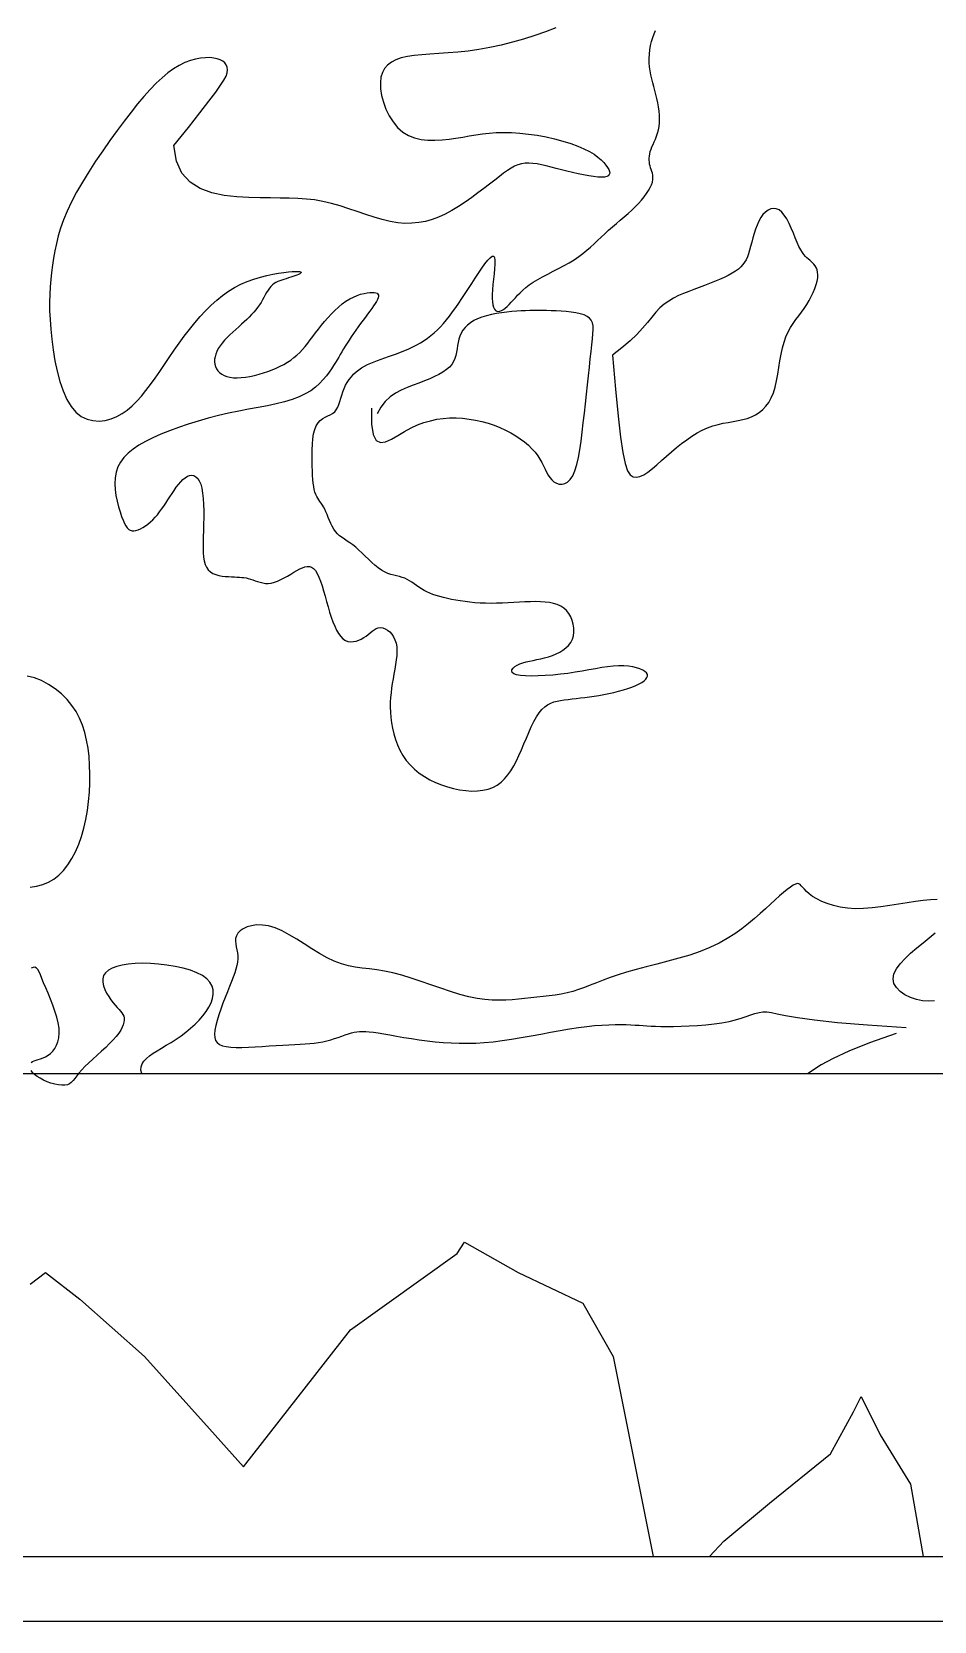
# Model space of a CAD drawing. Extents: x 560 to 725, y 213 to 408.
# Drawn here: x 668.24 to 694.33, y 213.12 to 259.09 of the extents above; entities that cross this region are included whole.
import ezdxf

# ---------------------------------------------------------------- set-up
doc = ezdxf.new("R2010")
doc.units = 0
doc.header["$LTSCALE"] = 10
doc.header["$MEASUREMENT"] = 0
for name, color, linetype in [('3', 3, 'CONTINUOUS'), ('4', 4, 'CONTINUOUS'), ('7', 7, 'CONTINUOUS')]:
    doc.layers.add(name, color=color, linetype=linetype)

msp = doc.modelspace()

# ---------------------------------------------------------------- linework, layer by layer
at = {"layer": '3'}
for points in [[(672.351, 255.802), (672.766, 256.326), (673.1, 256.749), (673.36, 257.084), (673.557, 257.344), (673.7, 257.543), (673.796, 257.693), (673.855, 257.809), (673.886, 257.904), (673.897, 257.989), (673.889, 258.065), (673.864, 258.132), (673.822, 258.191), (673.763, 258.241), (673.69, 258.281), (673.602, 258.312), (673.5, 258.333), (673.385, 258.344), (673.258, 258.343), (673.121, 258.33), (672.976, 258.302), (672.824, 258.259), (672.666, 258.199), (672.504, 258.12), (672.34, 258.022), (672.174, 257.903), (672.007, 257.763), (671.836, 257.603), (671.662, 257.423), (671.484, 257.223), (671.3, 257.004), (671.11, 256.766), (670.912, 256.51), (670.708, 256.236), (670.499, 255.948), (670.29, 255.651), (670.086, 255.349), (669.889, 255.045), (669.704, 254.745), (669.536, 254.452), (669.388, 254.171), (669.262, 253.906), (669.159, 253.654), (669.074, 253.415), (669.005, 253.186), (668.95, 252.966), (668.906, 252.752), (668.87, 252.543), (668.84, 252.337), (668.814, 252.132), (668.791, 251.925), (668.773, 251.714), (668.761, 251.495), (668.755, 251.267), (668.757, 251.025), (668.767, 250.768), (668.786, 250.492), (668.816, 250.198), (668.856, 249.89), (668.908, 249.578), (668.973, 249.271), (669.051, 248.976), (669.144, 248.702), (669.252, 248.457), (669.377, 248.251), (669.518, 248.088), (669.672, 247.969), (669.837, 247.888), (670.009, 247.844), (670.184, 247.833), (670.36, 247.851), (670.532, 247.895), (670.697, 247.961), (670.854, 248.047), (671.002, 248.15), (671.143, 248.271), (671.279, 248.406), (671.411, 248.556), (671.541, 248.718), (671.672, 248.892), (671.803, 249.077), (671.938, 249.27), (672.075, 249.47), (672.215, 249.674), (672.358, 249.88), (672.503, 250.085), (672.65, 250.288), (672.8, 250.485), (672.952, 250.675), (673.106, 250.855), (673.263, 251.024), (673.422, 251.182), (673.586, 251.329), (673.753, 251.464), (673.924, 251.586), (674.101, 251.695), (674.283, 251.79), (674.471, 251.872), (674.661, 251.941), (674.85, 251.997), (675.035, 252.044), (675.212, 252.08), (675.376, 252.108), (675.526, 252.129), (675.658, 252.144), (675.768, 252.154), (675.856, 252.159), (675.925, 252.159), (675.976, 252.156), (676.008, 252.15), (676.025, 252.14), (676.025, 252.127), (676.012, 252.112), (675.986, 252.095), (675.948, 252.076), (675.901, 252.056), (675.847, 252.036), (675.787, 252.014), (675.724, 251.993), (675.658, 251.972), (675.593, 251.951), (675.53, 251.931), (675.469, 251.911), (675.41, 251.89), (675.353, 251.867), (675.299, 251.84), (675.247, 251.808), (675.199, 251.77), (675.153, 251.726), (675.11, 251.674), (675.069, 251.615), (675.03, 251.551), (674.991, 251.482), (674.951, 251.41), (674.91, 251.337), (674.867, 251.263), (674.82, 251.19), (674.77, 251.118), (674.716, 251.048), (674.657, 250.979), (674.595, 250.911), (674.528, 250.842), (674.458, 250.773), (674.383, 250.703), (674.305, 250.632), (674.223, 250.558), (674.138, 250.483), (674.053, 250.407), (673.969, 250.329), (673.889, 250.25), (673.813, 250.17), (673.743, 250.09), (673.682, 250.01), (673.631, 249.929), (673.59, 249.849), (673.558, 249.771), (673.537, 249.693), (673.526, 249.618), (673.525, 249.545), (673.534, 249.475), (673.553, 249.409), (673.583, 249.347), (673.622, 249.289), (673.671, 249.237), (673.73, 249.192), (673.8, 249.153), (673.879, 249.122), (673.969, 249.1), (674.069, 249.087), (674.178, 249.084), (674.296, 249.09), (674.42, 249.104), (674.548, 249.126), (674.679, 249.154), (674.81, 249.188), (674.94, 249.227), (675.067, 249.27), (675.189, 249.315), (675.307, 249.364), (675.419, 249.417), (675.526, 249.473), (675.628, 249.534), (675.725, 249.598), (675.818, 249.668), (675.905, 249.742), (675.987, 249.82), (676.065, 249.904), (676.141, 249.992), (676.216, 250.085), (676.291, 250.181), (676.367, 250.282), (676.445, 250.385), (676.527, 250.492), (676.614, 250.602), (676.706, 250.713), (676.801, 250.823), (676.9, 250.931), (677.002, 251.034), (677.107, 251.13), (677.214, 251.219), (677.322, 251.297), (677.431, 251.363), (677.539, 251.419), (677.645, 251.463), (677.747, 251.498), (677.844, 251.524), (677.933, 251.541), (678.014, 251.551), (678.084, 251.554), (678.142, 251.551), (678.189, 251.542), (678.224, 251.527), (678.248, 251.505), (678.26, 251.476), (678.262, 251.441), (678.253, 251.399), (678.234, 251.35), (678.205, 251.295), (678.167, 251.232), (678.122, 251.164), (678.069, 251.09), (678.011, 251.011), (677.949, 250.928), (677.883, 250.841), (677.816, 250.75), (677.747, 250.656), (677.678, 250.56), (677.609, 250.463), (677.542, 250.366), (677.477, 250.27), (677.414, 250.177), (677.355, 250.086), (677.3, 249.999), (677.25, 249.917), (677.203, 249.838), (677.159, 249.761), (677.114, 249.684), (677.067, 249.605), (677.018, 249.524), (676.964, 249.437), (676.903, 249.345), (676.834, 249.245), (676.756, 249.139), (676.665, 249.03), (676.561, 248.921), (676.441, 248.814), (676.304, 248.711), (676.147, 248.616), (675.969, 248.529), (675.769, 248.455), (675.548, 248.389), (675.308, 248.331), (675.054, 248.277), (674.786, 248.226), (674.508, 248.173), (674.221, 248.118), (673.929, 248.058), (673.634, 247.989), (673.339, 247.914), (673.047, 247.832), (672.762, 247.744), (672.485, 247.651), (672.22, 247.554), (671.97, 247.453), (671.739, 247.35), (671.528, 247.244), (671.339, 247.135), (671.171, 247.022), (671.026, 246.903), (670.904, 246.778), (670.804, 246.645), (670.728, 246.504), (670.676, 246.352), (670.647, 246.19), (670.639, 246.021), (670.649, 245.849), (670.672, 245.678), (670.706, 245.511), (670.747, 245.352), (670.792, 245.206), (670.837, 245.076), (670.88, 244.965), (670.921, 244.873), (670.961, 244.799), (671.002, 244.742), (671.044, 244.7), (671.089, 244.673), (671.138, 244.659), (671.191, 244.657), (671.251, 244.667), (671.315, 244.686), (671.383, 244.716), (671.453, 244.754), (671.525, 244.8), (671.597, 244.853), (671.669, 244.913), (671.739, 244.979), (671.806, 245.05), (671.87, 245.125), (671.933, 245.205), (671.994, 245.287), (672.054, 245.373), (672.113, 245.462), (672.173, 245.552), (672.233, 245.644), (672.294, 245.737), (672.355, 245.828), (672.418, 245.917), (672.481, 245.999), (672.545, 246.075), (672.609, 246.14), (672.673, 246.194), (672.737, 246.234), (672.802, 246.258), (672.865, 246.265), (672.926, 246.254), (672.983, 246.223), (673.036, 246.173), (673.083, 246.101), (673.124, 246.008), (673.156, 245.891), (673.18, 245.751), (673.196, 245.591), (673.206, 245.417), (673.21, 245.233), (673.21, 245.042), (673.207, 244.852), (673.203, 244.664), (673.199, 244.486), (673.196, 244.319), (673.195, 244.166), (673.199, 244.026), (673.208, 243.9), (673.226, 243.787), (673.252, 243.688), (673.289, 243.602), (673.339, 243.531), (673.402, 243.473), (673.476, 243.428), (673.559, 243.394), (673.649, 243.369), (673.742, 243.351), (673.835, 243.34), (673.927, 243.332), (674.015, 243.327), (674.096, 243.324), (674.172, 243.32), (674.242, 243.316), (674.309, 243.311), (674.373, 243.304), (674.436, 243.294), (674.499, 243.281), (674.563, 243.263), (674.628, 243.241), (674.696, 243.216), (674.766, 243.191), (674.839, 243.168), (674.915, 243.149), (674.994, 243.138), (675.077, 243.135), (675.164, 243.145), (675.254, 243.168), (675.347, 243.202), (675.443, 243.245), (675.538, 243.295), (675.633, 243.349), (675.727, 243.404), (675.818, 243.459), (675.905, 243.51), (675.987, 243.554), (676.064, 243.591), (676.137, 243.617), (676.205, 243.63), (676.27, 243.628), (676.33, 243.609), (676.387, 243.57), (676.441, 243.51), (676.492, 243.426), (676.541, 243.321), (676.587, 243.2), (676.632, 243.064), (676.676, 242.919), (676.719, 242.767), (676.763, 242.613), (676.806, 242.458), (676.851, 242.308), (676.898, 242.163), (676.946, 242.027), (676.997, 241.901), (677.051, 241.786), (677.108, 241.686), (677.17, 241.602), (677.236, 241.536), (677.307, 241.489), (677.381, 241.461), (677.458, 241.449), (677.536, 241.452), (677.615, 241.467), (677.692, 241.492), (677.766, 241.527), (677.837, 241.568), (677.903, 241.614), (677.965, 241.663), (678.025, 241.712), (678.083, 241.757), (678.14, 241.797), (678.198, 241.829), (678.258, 241.85), (678.32, 241.858), (678.386, 241.85), (678.454, 241.827), (678.521, 241.789), (678.586, 241.737), (678.645, 241.672), (678.698, 241.595), (678.74, 241.507), (678.771, 241.407), (678.789, 241.298), (678.794, 241.18), (678.789, 241.055), (678.777, 240.925), (678.758, 240.79), (678.735, 240.653), (678.71, 240.515), (678.685, 240.378), (678.662, 240.242), (678.642, 240.107), (678.625, 239.972), (678.612, 239.836), (678.605, 239.698), (678.603, 239.557), (678.607, 239.412), (678.618, 239.262), (678.637, 239.107), (678.665, 238.948), (678.702, 238.786), (678.75, 238.625), (678.81, 238.465), (678.881, 238.31), (678.966, 238.16), (679.064, 238.018), (679.177, 237.886), (679.304, 237.764), (679.442, 237.652), (679.591, 237.551), (679.748, 237.46), (679.912, 237.379), (680.082, 237.31), (680.256, 237.251), (680.432, 237.203), (680.609, 237.166), (680.784, 237.143), (680.956, 237.132), (681.122, 237.136), (681.281, 237.154), (681.43, 237.188), (681.568, 237.238), (681.693, 237.304), (681.806, 237.387), (681.909, 237.485), (682.003, 237.596), (682.09, 237.72), (682.171, 237.856), (682.248, 238.003), (682.322, 238.159), (682.394, 238.323), (682.466, 238.492), (682.537, 238.662), (682.609, 238.829), (682.681, 238.989), (682.755, 239.139), (682.829, 239.275), (682.906, 239.392), (682.985, 239.488), (683.067, 239.566), (683.152, 239.626), (683.241, 239.673), (683.333, 239.707), (683.429, 239.733), (683.529, 239.753), (683.634, 239.768), (683.743, 239.782), (683.857, 239.796), (683.976, 239.809), (684.1, 239.823), (684.227, 239.839), (684.359, 239.856), (684.494, 239.875), (684.634, 239.898), (684.777, 239.924), (684.921, 239.954), (685.064, 239.986), (685.205, 240.021), (685.341, 240.059), (685.47, 240.099), (685.59, 240.14), (685.699, 240.184), (685.794, 240.228), (685.876, 240.273), (685.942, 240.319), (685.991, 240.365), (686.024, 240.411), (686.039, 240.457), (686.035, 240.503), (686.011, 240.547), (685.967, 240.59), (685.903, 240.631), (685.822, 240.667), (685.725, 240.699), (685.613, 240.725), (685.488, 240.744), (685.352, 240.754), (685.205, 240.755), (685.05, 240.745), (684.887, 240.726), (684.715, 240.7), (684.535, 240.669), (684.347, 240.635), (684.151, 240.599), (683.948, 240.565), (683.738, 240.534), (683.52, 240.507), (683.302, 240.486), (683.086, 240.47), (682.88, 240.461), (682.689, 240.458), (682.517, 240.463), (682.371, 240.475), (682.257, 240.495), (682.177, 240.523), (682.13, 240.558), (682.113, 240.598), (682.122, 240.641), (682.153, 240.685), (682.204, 240.729), (682.27, 240.77), (682.348, 240.807), (682.434, 240.838), (682.529, 240.865), (682.629, 240.888), (682.734, 240.91), (682.843, 240.932), (682.954, 240.956), (683.066, 240.983), (683.179, 241.014), (683.29, 241.051), (683.398, 241.095), (683.501, 241.146), (683.596, 241.204), (683.683, 241.27), (683.758, 241.344), (683.82, 241.428), (683.867, 241.52), (683.898, 241.622), (683.912, 241.73), (683.911, 241.842), (683.895, 241.955), (683.865, 242.065), (683.822, 242.17), (683.766, 242.266), (683.699, 242.351), (683.62, 242.422), (683.531, 242.479), (683.432, 242.524), (683.323, 242.559), (683.206, 242.583), (683.079, 242.599), (682.945, 242.608), (682.802, 242.61), (682.653, 242.608), (682.497, 242.602), (682.337, 242.594), (682.174, 242.584), (682.009, 242.575), (681.843, 242.567), (681.679, 242.561), (681.516, 242.559), (681.357, 242.561), (681.202, 242.568), (681.052, 242.578), (680.906, 242.593), (680.764, 242.61), (680.628, 242.63), (680.498, 242.652), (680.373, 242.675), (680.254, 242.7), (680.141, 242.727), (680.034, 242.755), (679.933, 242.786), (679.837, 242.819), (679.746, 242.854), (679.661, 242.893), (679.581, 242.935), (679.505, 242.98), (679.433, 243.028), (679.364, 243.077), (679.297, 243.125), (679.23, 243.171), (679.162, 243.214), (679.094, 243.253), (679.022, 243.285), (678.947, 243.311), (678.869, 243.333), (678.788, 243.352), (678.704, 243.373), (678.617, 243.397), (678.529, 243.428), (678.438, 243.467), (678.347, 243.519), (678.254, 243.584), (678.16, 243.661), (678.066, 243.745), (677.972, 243.835), (677.878, 243.927), (677.786, 244.017), (677.695, 244.103), (677.606, 244.181), (677.52, 244.249), (677.436, 244.308), (677.356, 244.362), (677.28, 244.413), (677.208, 244.463), (677.14, 244.515), (677.078, 244.571), (677.022, 244.635), (676.971, 244.708), (676.925, 244.788), (676.884, 244.872), (676.846, 244.959), (676.811, 245.047), (676.777, 245.131), (676.743, 245.211), (676.71, 245.284), (676.675, 245.348), (676.64, 245.404), (676.605, 245.455), (676.57, 245.503), (676.537, 245.55), (676.505, 245.6), (676.476, 245.653), (676.45, 245.712), (676.427, 245.78), (676.408, 245.856), (676.392, 245.942), (676.379, 246.038), (676.368, 246.144), (676.359, 246.262), (676.352, 246.39), (676.346, 246.53), (676.342, 246.681), (676.341, 246.84), (676.343, 247.002), (676.351, 247.162), (676.366, 247.317), (676.388, 247.461), (676.42, 247.589), (676.463, 247.698), (676.517, 247.784), (676.581, 247.85), (676.651, 247.902), (676.724, 247.943), (676.799, 247.979), (676.87, 248.014), (676.937, 248.053), (676.996, 248.1), (677.044, 248.16), (677.084, 248.231), (677.117, 248.311), (677.147, 248.399), (677.174, 248.491), (677.202, 248.586), (677.233, 248.681), (677.268, 248.775), (677.311, 248.866), (677.36, 248.952), (677.416, 249.035), (677.478, 249.112), (677.545, 249.185), (677.617, 249.253), (677.694, 249.315), (677.775, 249.372), (677.86, 249.423), (677.948, 249.468), (678.04, 249.51), (678.136, 249.549), (678.235, 249.586), (678.338, 249.622), (678.444, 249.659), (678.554, 249.696), (678.668, 249.737), (678.784, 249.779), (678.902, 249.825), (679.02, 249.873), (679.138, 249.925), (679.254, 249.979), (679.367, 250.037), (679.477, 250.099), (679.582, 250.164), (679.682, 250.233), (679.779, 250.307), (679.873, 250.386), (679.964, 250.47), (680.054, 250.56), (680.142, 250.657), (680.23, 250.761), (680.318, 250.871), (680.406, 250.989), (680.495, 251.113), (680.584, 251.242), (680.675, 251.378), (680.767, 251.518), (680.861, 251.663), (680.958, 251.812), (681.056, 251.963), (681.154, 252.113), (681.249, 252.253), (681.339, 252.378), (681.421, 252.482), (681.493, 252.558), (681.551, 252.601), (681.594, 252.603), (681.62, 252.562), (681.63, 252.482), (681.629, 252.372), (681.618, 252.238), (681.603, 252.09), (681.585, 251.934), (681.568, 251.778), (681.555, 251.63), (681.549, 251.497), (681.55, 251.38), (681.557, 251.278), (681.571, 251.192), (681.591, 251.122), (681.617, 251.068), (681.649, 251.03), (681.685, 251.007), (681.726, 251), (681.772, 251.008), (681.821, 251.028), (681.873, 251.059), (681.928, 251.1), (681.985, 251.15), (682.042, 251.206), (682.101, 251.267), (682.16, 251.332), (682.22, 251.4), (682.285, 251.471), (682.356, 251.544), (682.434, 251.619), (682.523, 251.696), (682.623, 251.773), (682.737, 251.851), (682.866, 251.929), (683.008, 252.007), (683.158, 252.086), (683.314, 252.165), (683.471, 252.246), (683.627, 252.329), (683.777, 252.413), (683.919, 252.5), (684.05, 252.588), (684.171, 252.679), (684.283, 252.772), (684.39, 252.866), (684.494, 252.962), (684.595, 253.058), (684.698, 253.155), (684.803, 253.252), (684.912, 253.35), (685.025, 253.447), (685.139, 253.544), (685.254, 253.642), (685.368, 253.739), (685.479, 253.836), (685.585, 253.934), (685.686, 254.031), (685.78, 254.128), (685.865, 254.225), (685.943, 254.32), (686.011, 254.412), (686.069, 254.502), (686.117, 254.588), (686.154, 254.669), (686.18, 254.745), (686.193, 254.815), (686.197, 254.88), (686.192, 254.941), (686.181, 254.998), (686.166, 255.053), (686.149, 255.106), (686.131, 255.159), (686.115, 255.212), (686.102, 255.266), (686.093, 255.322), (686.089, 255.379), (686.089, 255.438), (686.094, 255.498), (686.104, 255.561), (686.119, 255.625), (686.141, 255.692), (686.168, 255.762), (686.199, 255.834), (686.233, 255.91), (686.267, 255.989), (686.301, 256.073), (686.331, 256.161), (686.356, 256.255), (686.375, 256.354), (686.385, 256.459), (686.388, 256.569), (686.383, 256.683), (686.373, 256.8), (686.357, 256.919), (686.336, 257.039), (686.311, 257.158), (686.284, 257.276), (686.253, 257.391), (686.222, 257.505), (686.191, 257.618), (686.162, 257.731), (686.136, 257.845), (686.114, 257.96), (686.098, 258.077), (686.089, 258.197), (686.088, 258.32), (686.095, 258.445), (686.11, 258.57), (686.131, 258.693), (686.158, 258.813), (686.191, 258.927), (686.229, 259.034), (686.271, 259.131)], [(683.39, 259.203), (683.091, 259.091), (682.779, 258.983), (682.458, 258.882), (682.133, 258.789), (681.806, 258.707), (681.481, 258.635), (681.163, 258.577), (680.855, 258.534), (680.558, 258.502), (680.275, 258.479), (680.005, 258.461), (679.751, 258.445), (679.515, 258.428), (679.297, 258.406), (679.1, 258.375), (678.923, 258.334), (678.769, 258.28), (678.636, 258.212), (678.526, 258.129), (678.439, 258.03), (678.375, 257.913), (678.334, 257.777), (678.317, 257.621), (678.324, 257.444), (678.354, 257.253), (678.406, 257.055), (678.479, 256.856), (678.573, 256.663), (678.685, 256.484), (678.816, 256.324), (678.965, 256.192), (679.129, 256.092), (679.307, 256.023), (679.496, 255.979), (679.693, 255.958), (679.895, 255.955), (680.099, 255.967), (680.303, 255.989), (680.502, 256.017), (680.697, 256.048), (680.888, 256.08), (681.078, 256.111), (681.27, 256.138), (681.466, 256.161), (681.669, 256.176), (681.882, 256.183), (682.108, 256.179), (682.347, 256.162), (682.597, 256.135), (682.851, 256.097), (683.106, 256.049), (683.355, 255.993), (683.595, 255.93), (683.819, 255.862), (684.023, 255.788), (684.203, 255.71), (684.359, 255.63), (684.493, 255.549), (684.606, 255.468), (684.701, 255.388), (684.778, 255.31), (684.839, 255.237), (684.886, 255.168), (684.92, 255.106), (684.94, 255.05), (684.946, 255.001), (684.935, 254.961), (684.907, 254.928), (684.862, 254.905), (684.796, 254.89), (684.711, 254.885), (684.605, 254.89), (684.48, 254.904), (684.342, 254.925), (684.192, 254.952), (684.034, 254.985), (683.873, 255.021), (683.71, 255.06), (683.551, 255.101), (683.397, 255.141), (683.25, 255.179), (683.109, 255.215), (682.974, 255.246), (682.846, 255.27), (682.724, 255.286), (682.608, 255.293), (682.499, 255.289), (682.395, 255.273), (682.295, 255.244), (682.196, 255.202), (682.096, 255.148), (681.991, 255.081), (681.879, 255.001), (681.757, 254.909), (681.622, 254.804), (681.473, 254.687), (681.311, 254.561), (681.139, 254.43), (680.958, 254.297), (680.77, 254.166), (680.579, 254.04), (680.385, 253.924), (680.192, 253.82), (680.001, 253.733), (679.811, 253.662), (679.62, 253.608), (679.427, 253.571), (679.23, 253.552), (679.028, 253.551), (678.818, 253.569), (678.601, 253.605), (678.373, 253.659), (678.138, 253.728), (677.896, 253.806), (677.65, 253.889), (677.401, 253.974), (677.151, 254.054), (676.903, 254.126), (676.658, 254.184), (676.417, 254.227), (676.177, 254.254), (675.933, 254.271), (675.682, 254.279), (675.419, 254.283), (675.139, 254.286), (674.839, 254.29), (674.514, 254.299), (674.163, 254.318), (673.801, 254.358), (673.444, 254.434), (673.11, 254.557), (672.817, 254.743), (672.581, 255.003), (672.42, 255.352), (672.351, 255.802)], [(685.024, 249.742), (685.11, 248.758), (685.187, 247.976), (685.258, 247.371), (685.327, 246.921), (685.395, 246.604), (685.465, 246.396), (685.541, 246.275), (685.624, 246.218), (685.718, 246.205), (685.821, 246.227), (685.933, 246.28), (686.053, 246.359), (686.18, 246.457), (686.312, 246.569), (686.448, 246.691), (686.589, 246.818), (686.731, 246.943), (686.877, 247.065), (687.023, 247.183), (687.172, 247.294), (687.322, 247.397), (687.473, 247.49), (687.624, 247.572), (687.776, 247.64), (687.927, 247.693), (688.078, 247.735), (688.227, 247.767), (688.374, 247.795), (688.518, 247.819), (688.658, 247.844), (688.793, 247.873), (688.922, 247.909), (689.045, 247.955), (689.162, 248.012), (689.27, 248.081), (689.371, 248.163), (689.462, 248.261), (689.544, 248.373), (689.616, 248.503), (689.678, 248.65), (689.728, 248.816), (689.77, 248.995), (689.805, 249.185), (689.838, 249.38), (689.869, 249.575), (689.903, 249.766), (689.942, 249.949), (689.988, 250.119), (690.043, 250.273), (690.107, 250.411), (690.177, 250.537), (690.252, 250.655), (690.331, 250.766), (690.411, 250.873), (690.49, 250.98), (690.568, 251.089), (690.642, 251.203), (690.71, 251.319), (690.773, 251.437), (690.829, 251.554), (690.877, 251.669), (690.915, 251.779), (690.943, 251.883), (690.959, 251.979), (690.963, 252.065), (690.956, 252.142), (690.94, 252.21), (690.915, 252.27), (690.884, 252.324), (690.849, 252.371), (690.81, 252.413), (690.77, 252.451), (690.73, 252.485), (690.689, 252.518), (690.647, 252.554), (690.605, 252.595), (690.561, 252.646), (690.516, 252.708), (690.469, 252.786), (690.419, 252.882), (690.368, 252.998), (690.313, 253.129), (690.256, 253.268), (690.195, 253.411), (690.132, 253.549), (690.065, 253.678), (689.994, 253.79), (689.92, 253.879), (689.843, 253.941), (689.763, 253.975), (689.682, 253.984), (689.602, 253.97), (689.523, 253.934), (689.448, 253.879), (689.378, 253.806), (689.313, 253.717), (689.256, 253.615), (689.206, 253.502), (689.161, 253.381), (689.121, 253.256), (689.085, 253.129), (689.052, 253.005), (689.02, 252.885), (688.99, 252.774), (688.959, 252.673), (688.926, 252.583), (688.89, 252.5), (688.848, 252.425), (688.798, 252.356), (688.739, 252.291), (688.669, 252.228), (688.585, 252.168), (688.487, 252.107), (688.375, 252.046), (688.252, 251.986), (688.12, 251.927), (687.98, 251.868), (687.834, 251.809), (687.684, 251.752), (687.533, 251.696), (687.381, 251.641), (687.231, 251.584), (687.082, 251.525), (686.936, 251.46), (686.794, 251.388), (686.656, 251.305), (686.525, 251.211), (686.4, 251.103), (686.281, 250.979), (686.162, 250.839), (686.036, 250.685), (685.894, 250.518), (685.73, 250.339), (685.535, 250.15), (685.302, 249.95), (685.024, 249.742)], [(678.064, 248.206), (678.061, 247.747), (678.107, 247.445), (678.196, 247.275), (678.319, 247.212), (678.47, 247.231), (678.641, 247.307), (678.825, 247.416), (679.015, 247.532), (679.204, 247.634), (679.391, 247.72), (679.577, 247.789), (679.763, 247.843), (679.948, 247.883), (680.133, 247.909), (680.319, 247.922), (680.505, 247.923), (680.693, 247.912), (680.88, 247.891), (681.067, 247.859), (681.25, 247.818), (681.43, 247.768), (681.605, 247.71), (681.774, 247.645), (681.935, 247.572), (682.087, 247.493), (682.23, 247.409), (682.363, 247.32), (682.486, 247.227), (682.599, 247.131), (682.699, 247.032), (682.789, 246.932), (682.866, 246.831), (682.931, 246.73), (682.986, 246.631), (683.034, 246.533), (683.078, 246.44), (683.121, 246.352), (683.165, 246.27), (683.214, 246.196), (683.27, 246.13), (683.336, 246.075), (683.409, 246.034), (683.487, 246.009), (683.569, 246.004), (683.651, 246.022), (683.731, 246.068), (683.808, 246.143), (683.877, 246.252), (683.939, 246.395), (683.993, 246.572), (684.04, 246.776), (684.081, 247.003), (684.119, 247.249), (684.152, 247.51), (684.184, 247.781), (684.215, 248.057), (684.245, 248.335), (684.275, 248.611), (684.304, 248.882), (684.333, 249.144), (684.36, 249.394), (684.385, 249.628), (684.409, 249.844), (684.43, 250.038), (684.449, 250.208), (684.462, 250.354), (684.468, 250.48), (684.464, 250.586), (684.447, 250.675), (684.415, 250.749), (684.366, 250.81), (684.296, 250.86), (684.204, 250.902), (684.093, 250.935), (683.968, 250.961), (683.832, 250.982), (683.689, 250.997), (683.543, 251.008), (683.397, 251.016), (683.257, 251.022), (683.124, 251.026), (682.999, 251.029), (682.877, 251.031), (682.758, 251.03), (682.639, 251.028), (682.517, 251.024), (682.391, 251.017), (682.259, 251.009), (682.118, 250.997), (681.972, 250.982), (681.822, 250.964), (681.672, 250.941), (681.525, 250.913), (681.382, 250.88), (681.249, 250.84), (681.126, 250.793), (681.016, 250.739), (680.92, 250.678), (680.836, 250.61), (680.765, 250.537), (680.705, 250.459), (680.655, 250.376), (680.616, 250.29), (680.586, 250.2), (680.565, 250.108), (680.549, 250.014), (680.535, 249.92), (680.52, 249.826), (680.501, 249.733), (680.474, 249.643), (680.436, 249.556), (680.384, 249.472), (680.315, 249.394), (680.229, 249.32), (680.127, 249.25), (680.012, 249.183), (679.884, 249.118), (679.744, 249.055), (679.593, 248.994), (679.433, 248.933), (679.265, 248.872), (679.093, 248.806), (678.922, 248.73), (678.756, 248.64), (678.599, 248.531), (678.455, 248.399), (678.329, 248.238), (678.226, 248.044)], [(668.194, 234.347), (668.381, 234.376), (668.558, 234.424), (668.724, 234.491), (668.879, 234.582), (669.025, 234.697), (669.16, 234.837), (669.286, 234.998), (669.4, 235.179), (669.504, 235.377), (669.596, 235.592), (669.677, 235.821), (669.746, 236.061), (669.804, 236.311), (669.85, 236.569), (669.884, 236.831), (669.908, 237.096), (669.92, 237.362), (669.922, 237.624), (669.913, 237.882), (669.895, 238.132), (669.866, 238.373), (669.825, 238.603), (669.772, 238.824), (669.704, 239.035), (669.621, 239.236), (669.52, 239.428), (669.4, 239.609), (669.26, 239.78), (669.099, 239.941), (668.92, 240.088), (668.728, 240.217), (668.525, 240.324), (668.316, 240.406), (668.106, 240.458)], [(694.415, 233.99), (694.223, 233.984), (694.012, 233.966), (693.784, 233.937), (693.544, 233.9), (693.295, 233.859), (693.041, 233.817), (692.785, 233.78), (692.531, 233.75), (692.284, 233.731), (692.046, 233.728), (691.821, 233.743), (691.61, 233.775), (691.416, 233.821), (691.237, 233.877), (691.077, 233.941), (690.936, 234.011), (690.814, 234.084), (690.714, 234.156), (690.635, 234.225), (690.574, 234.29), (690.526, 234.346), (690.486, 234.394), (690.45, 234.429), (690.413, 234.45), (690.371, 234.455), (690.318, 234.441), (690.251, 234.407), (690.171, 234.354), (690.077, 234.284), (689.971, 234.198), (689.854, 234.097), (689.727, 233.984), (689.591, 233.861), (689.446, 233.728), (689.293, 233.588), (689.131, 233.444), (688.958, 233.296), (688.77, 233.148), (688.568, 233.003), (688.347, 232.862), (688.107, 232.728), (687.845, 232.604), (687.561, 232.491), (687.259, 232.388), (686.946, 232.294), (686.628, 232.206), (686.312, 232.124), (686.004, 232.045), (685.709, 231.968), (685.435, 231.891), (685.187, 231.813), (684.961, 231.736), (684.754, 231.659), (684.564, 231.584), (684.385, 231.514), (684.214, 231.448), (684.048, 231.389), (683.882, 231.337), (683.714, 231.294), (683.544, 231.258), (683.371, 231.229), (683.196, 231.204), (683.02, 231.184), (682.843, 231.165), (682.665, 231.148), (682.487, 231.131), (682.308, 231.113), (682.127, 231.096), (681.942, 231.083), (681.75, 231.078), (681.549, 231.081), (681.337, 231.098), (681.111, 231.129), (680.87, 231.179), (680.612, 231.247), (680.341, 231.332), (680.061, 231.427), (679.776, 231.527), (679.492, 231.627), (679.212, 231.722), (678.94, 231.806), (678.682, 231.875), (678.441, 231.925), (678.215, 231.961), (678, 231.988), (677.793, 232.012), (677.591, 232.04), (677.392, 232.078), (677.191, 232.132), (676.986, 232.208), (676.775, 232.31), (676.558, 232.432), (676.339, 232.568), (676.118, 232.709), (675.9, 232.847), (675.684, 232.976), (675.475, 233.088), (675.274, 233.174), (675.084, 233.23), (674.905, 233.256), (674.741, 233.258), (674.593, 233.237), (674.462, 233.199), (674.351, 233.147), (674.262, 233.085), (674.196, 233.016), (674.155, 232.943), (674.134, 232.867), (674.129, 232.789), (674.137, 232.709), (674.152, 232.626), (674.17, 232.541), (674.186, 232.455), (674.196, 232.366), (674.197, 232.276), (674.188, 232.183), (674.17, 232.086), (674.143, 231.982), (674.108, 231.871), (674.065, 231.752), (674.015, 231.621), (673.959, 231.479), (673.897, 231.325), (673.831, 231.161), (673.766, 230.992), (673.703, 230.822), (673.645, 230.655), (673.595, 230.495), (673.556, 230.346), (673.531, 230.212), (673.521, 230.097), (673.529, 230), (673.555, 229.919), (673.6, 229.854), (673.665, 229.803), (673.751, 229.765), (673.859, 229.738), (673.99, 229.722), (674.144, 229.714), (674.317, 229.714), (674.504, 229.719), (674.702, 229.729), (674.904, 229.743), (675.107, 229.757), (675.306, 229.772), (675.496, 229.785), (675.674, 229.795), (675.84, 229.804), (675.995, 229.812), (676.14, 229.821), (676.278, 229.83), (676.408, 229.843), (676.533, 229.859), (676.653, 229.88), (676.771, 229.906), (676.885, 229.937), (676.995, 229.971), (677.101, 230.007), (677.203, 230.042), (677.3, 230.076), (677.392, 230.107), (677.478, 230.133), (677.559, 230.154), (677.637, 230.169), (677.717, 230.178), (677.801, 230.181), (677.893, 230.178), (677.997, 230.169), (678.116, 230.154), (678.254, 230.133), (678.414, 230.107), (678.592, 230.076), (678.787, 230.042), (678.996, 230.007), (679.214, 229.971), (679.44, 229.937), (679.671, 229.906), (679.903, 229.88), (680.134, 229.859), (680.366, 229.845), (680.599, 229.837), (680.834, 229.836), (681.075, 229.843), (681.321, 229.858), (681.575, 229.88), (681.837, 229.912), (682.109, 229.951), (682.389, 229.998), (682.672, 230.049), (682.957, 230.102), (683.239, 230.155), (683.516, 230.206), (683.784, 230.252), (684.041, 230.292), (684.283, 230.323), (684.51, 230.346), (684.723, 230.363), (684.92, 230.373), (685.103, 230.378), (685.271, 230.379), (685.424, 230.376), (685.562, 230.371), (685.687, 230.364), (685.801, 230.357), (685.912, 230.349), (686.024, 230.341), (686.143, 230.334), (686.273, 230.329), (686.422, 230.325), (686.593, 230.323), (686.79, 230.325), (687.009, 230.33), (687.243, 230.339), (687.484, 230.353), (687.728, 230.372), (687.966, 230.397), (688.192, 230.428), (688.4, 230.466), (688.584, 230.511), (688.747, 230.559), (688.892, 230.609), (689.024, 230.655), (689.146, 230.695), (689.263, 230.725), (689.377, 230.742), (689.494, 230.743), (689.621, 230.725), (689.788, 230.689), (690.029, 230.64), (690.377, 230.58), (690.867, 230.512), (691.531, 230.439), (692.404, 230.365), (693.52, 230.292)], [(694.338, 231.065), (694.17, 231.052), (693.994, 231.065), (693.815, 231.102), (693.642, 231.161), (693.482, 231.24), (693.344, 231.336), (693.236, 231.446), (693.165, 231.569), (693.14, 231.701), (693.165, 231.841), (693.236, 231.987), (693.345, 232.137), (693.484, 232.289), (693.646, 232.442), (693.822, 232.594), (694.004, 232.744), (694.186, 232.889), (694.359, 233.028)], [(671.425, 228.958), (671.397, 229.059), (671.399, 229.152), (671.428, 229.238), (671.481, 229.32), (671.554, 229.397), (671.644, 229.472), (671.749, 229.546), (671.867, 229.621), (671.994, 229.697), (672.129, 229.777), (672.269, 229.862), (672.412, 229.954), (672.554, 230.053), (672.694, 230.158), (672.83, 230.27), (672.959, 230.387), (673.079, 230.508), (673.188, 230.631), (673.284, 230.757), (673.363, 230.884), (673.426, 231.01), (673.468, 231.135), (673.487, 231.258), (673.482, 231.378), (673.451, 231.492), (673.39, 231.6), (673.298, 231.7), (673.173, 231.792), (673.014, 231.874), (672.825, 231.946), (672.613, 232.008), (672.385, 232.059), (672.147, 232.099), (671.906, 232.128), (671.668, 232.146), (671.439, 232.151), (671.225, 232.146), (671.028, 232.128), (670.852, 232.099), (670.696, 232.059), (670.563, 232.008), (670.454, 231.946), (670.372, 231.874), (670.318, 231.792), (670.292, 231.701), (670.292, 231.602), (670.313, 231.498), (670.352, 231.393), (670.403, 231.289), (670.463, 231.189), (670.528, 231.095), (670.593, 231.01), (670.654, 230.937), (670.711, 230.873), (670.762, 230.816), (670.807, 230.765), (670.845, 230.716), (670.875, 230.669), (670.897, 230.619), (670.91, 230.567), (670.913, 230.508), (670.905, 230.444), (670.886, 230.373), (670.854, 230.297), (670.81, 230.215), (670.752, 230.127), (670.68, 230.033), (670.593, 229.933), (670.49, 229.827), (670.376, 229.717), (670.255, 229.605), (670.13, 229.491), (670.006, 229.379), (669.888, 229.27), (669.778, 229.165), (669.683, 229.066), (669.604, 228.975), (669.539, 228.893), (669.483, 228.82), (669.432, 228.757), (669.382, 228.705), (669.329, 228.665), (669.269, 228.637), (669.197, 228.622), (669.11, 228.621), (669.011, 228.632), (668.905, 228.654), (668.795, 228.686), (668.684, 228.725), (668.578, 228.771), (668.479, 228.822), (668.393, 228.876), (668.321, 228.932), (668.265, 228.989), (668.224, 229.046)], [(668.224, 229.278), (668.261, 229.306), (668.308, 229.328), (668.364, 229.348), (668.427, 229.367), (668.495, 229.389), (668.566, 229.414), (668.638, 229.447), (668.71, 229.489), (668.78, 229.542), (668.846, 229.608), (668.905, 229.686), (668.956, 229.777), (668.996, 229.88), (669.022, 229.997), (669.034, 230.127), (669.027, 230.271), (669.002, 230.428), (668.961, 230.594), (668.907, 230.767), (668.845, 230.942), (668.778, 231.114), (668.709, 231.281), (668.643, 231.438), (668.583, 231.581), (668.532, 231.707), (668.488, 231.813), (668.449, 231.9), (668.411, 231.967), (668.373, 232.011), (668.33, 232.033), (668.281, 232.03), (668.224, 232.004)], [(693.225, 230.123), (692.46, 229.852), (691.86, 229.611), (691.402, 229.397), (691.06, 229.21), (690.81, 229.05), (690.687, 228.958)], [(668.194, 222.871), (668.635, 223.201), (669.627, 222.431), (671.5, 220.78), (673.373, 218.688), (674.364, 217.588), (677.449, 221.55), (680.534, 223.751), (680.754, 224.082), (682.297, 223.201), (684.17, 222.321), (685.051, 220.78), (686.199, 214.995)], [(687.834, 214.995), (688.246, 215.433), (689.568, 216.533), (691.331, 217.964), (691.992, 219.175), (692.212, 219.615), (692.763, 218.514), (693.644, 217.084), (694.005, 214.995)]]:
    msp.add_lwpolyline(points, dxfattribs=at)
at = {"layer": '4'}
msp.add_line((608.475, 213.12), (701.356, 213.12), dxfattribs=at)
at = {"layer": '7'}
for p, q in [((605.898, 228.958), (705.83, 228.958)), ((608.429, 214.995), (701.554, 214.995))]:
    msp.add_line(p, q, dxfattribs=at)

doc.saveas('drawing.dxf')
